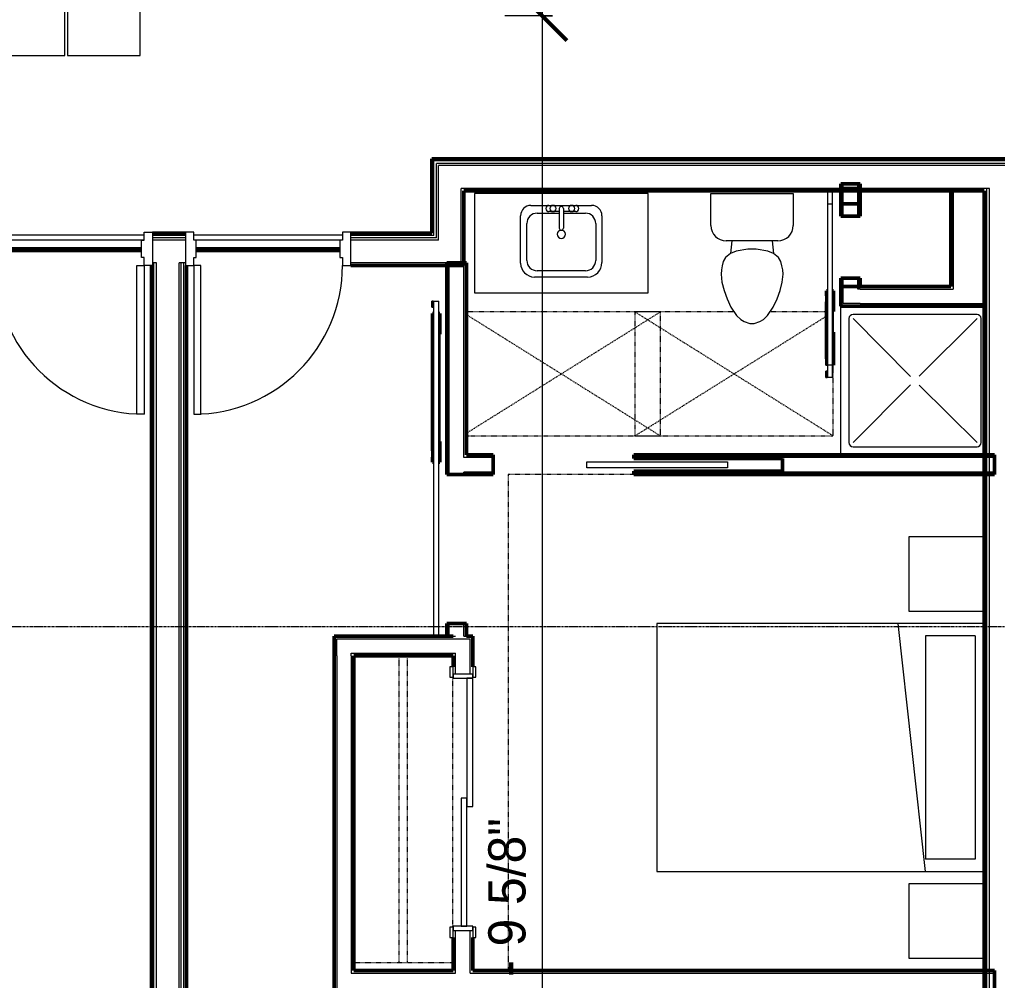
# Model space of a CAD drawing. Header units: inches. Extents: x -4217 to -1814, y 9706 to 12425.
# Drawn here: x -2750.9 to -2514.2, y 11449.6 to 11682.1 of the extents above; entities that cross this region are included whole.
import ezdxf

# ---------------------------------------------------------------- set-up
doc = ezdxf.new("R2010")
doc.units = ezdxf.units.IN
doc.header["$MEASUREMENT"] = 0
doc.linetypes.add('Dash', pattern=[0.25, 0.125, -0.125])
doc.linetypes.add('Grid Line 1_2_', pattern=[0.875, 0.5, -0.125, 0.125, -0.125])
for name, color, linetype, lineweight in [('A-ANNO-DIMS', 211, 'Continuous', 9), ('A-ANNO-DIMS-96', 211, 'Continuous', 9), ('A-AREA-1', 32, 'Continuous', 70), ('A-DOOR-1', 250, 'Continuous', 9), ('A-DOOR-2', 90, 'Continuous', 20), ('A-DOOR-4', 50, 'Continuous', 13), ('A-DOOR-5', 10, 'Continuous', 50), ('A-DOOR-6', 31, 'Continuous', 20), ('A-DOOR-7', 31, 'Continuous', 9), ('A-DOOR-FRAM', 31, 'Continuous', 20), ('A-DOOR-FRAM-1', 90, 'Continuous', 20), ('A-FLOR', 192, 'Continuous', 13), ('A-FLOR-1', 50, 'Continuous', 13), ('A-GENM-HDLN-1', 250, 'Dash', 9), ('A-WALL', 113, 'Continuous', 13), ('A-WALL-3', 10, 'Continuous', 50), ('A-WALL-4', 50, 'Continuous', 13), ('I-FURN-1', 250, 'Continuous', 9), ('I-FURN-HDLN-1', 250, 'Dash', 9), ('I-WALL-3', 2, 'Continuous', 50), ('P-SANR-FIXT-2', 250, 'Continuous', 9), ('Q-CASE-3', 250, 'Continuous', 9), ('Q-CASE-HDLN-1', 250, 'Dash', 9), ('S-GRID-1', 1, 'Grid Line 1_2_', 9)]:
    doc.layers.add(name, color=color, linetype=linetype, lineweight=lineweight)
doc.styles.add('Century Gothic', font='ufonts.com_century-gothic.ttf', dxfattribs={"height": 9})
doc.dimstyles.new('OD__1_8__Tol__', dxfattribs={"dimscale": 12, "dimtxt": 9.397514, "dimasz": 1, "dimexe": 0.75, "dimexo": 0.5, "dimgap": 0.125, "dimtad": 1, "dimdec": 3, "dimrnd": 0.125, "dimzin": 3, "dimdsep": 46, "dimlunit": 4, "dimtxsty": 'Century Gothic', "dimblk1": 'OBLIQUE', "dimblk2": 'OBLIQUE', "dimsah": 1, "dimcen": 0.09, "dimdle": 0.75, "dimazin": 0, "dimtfac": 1, "dimtdec": 4, "dimtix": 1, "dimtmove": 0, "dimatfit": 3, "dimfxl": 1, "dimtvp": 1, "dimtfill": 1, "dimfrac": 2, "dimtolj": 1, "dimtzin": 0, "dimarcsym": 2})

# ---------------------------------------------------------------- blocks, each defined once
blk = doc.blocks.new('DIMBLOCK24-FLOOR PLAN - 3RD FLOOR')
at = {"layer": 'A-ANNO-DIMS-96'}
for p, q in [((-2624.39, 12133.59), (-2624.39, 11682.99)), ((-2621.9, 12124.59), (-2633.39, 12124.59)), ((-2624.39, 12124.59), (-2621.9, 12124.59)), ((-2621.9, 11682.99), (-2633.39, 11682.99)), ((-2624.39, 11682.99), (-2621.9, 11682.99))]:
    blk.add_line(p, q, dxfattribs=at)
at = {"layer": 'A-ANNO-DIMS-96', "lineweight": 50}
for p, q in [((-2624.39, 12124.59), (-2630.39, 12130.59)), ((-2624.39, 12124.59), (-2618.39, 12118.59)), ((-2624.39, 11682.99), (-2630.39, 11688.99)), ((-2624.39, 11682.99), (-2618.39, 11676.99))]:
    blk.add_line(p, q, dxfattribs=at)
at = {"layer": 'A-ANNO-DIMS-96', "color": 0, "insert": (-2637.42, 11873.06), "char_height": 9, "width": 73.7481, "attachment_point": 1, "rotation": 90, "line_spacing_factor": 0.984502, "style": 'Century Gothic', "bg_fill": 3, "box_fill_scale": 1.25, "bg_fill_color": 256, "bg_fill_true_color": 13158600, "bg_fill_transparency": 0}
blk.add_mtext('36\' - 9 5/8"', dxfattribs=at)
blk = doc.blocks.new('_Oblique')
at = {"color": 0, "linetype": 'ByBlock', "lineweight": -2}
blk.add_line((-0.5, -0.5), (0.5, 0.5), dxfattribs=at)
blk = doc.blocks.new('DIMBLOCK25-FLOOR PLAN - 3RD FLOOR')
at = {"layer": 'A-ANNO-DIMS-96', "lineweight": 50}
for p, q in [((-2624.39, 11682.99), (-2630.39, 11688.99)), ((-2624.39, 11682.99), (-2618.39, 11676.99)), ((-2624.39, 11241.39), (-2630.39, 11247.39)), ((-2624.39, 11241.39), (-2618.39, 11235.39))]:
    blk.add_line(p, q, dxfattribs=at)
at = {"layer": 'A-ANNO-DIMS-96'}
for p, q in [((-2621.9, 11682.99), (-2633.39, 11682.99)), ((-2624.39, 11682.99), (-2624.39, 11232.39)), ((-2624.39, 11682.99), (-2621.9, 11682.99)), ((-2621.9, 11241.39), (-2633.39, 11241.39)), ((-2624.39, 11241.39), (-2621.9, 11241.39))]:
    blk.add_line(p, q, dxfattribs=at)
at = {"layer": 'A-ANNO-DIMS-96', "color": 0, "insert": (-2637.42, 11431.46), "char_height": 9, "width": 73.7481, "attachment_point": 1, "rotation": 90, "line_spacing_factor": 0.984502, "style": 'Century Gothic', "bg_fill": 3, "box_fill_scale": 1.25, "bg_fill_color": 256, "bg_fill_true_color": 13158600, "bg_fill_transparency": 0}
blk.add_mtext('36\' - 9 5/8"', dxfattribs=at)

msp = doc.modelspace()

# ---------------------------------------------------------------- linework, layer by layer
at = {"layer": 'A-AREA-1'}
for p, q in [((-2756.09874, 11626.4894), (-2721.34874, 11626.4894)), ((-2708.09874, 11626.4894), (-2673.34874, 11626.4894))]:
    msp.add_line(p, q, dxfattribs=at)
at = {"layer": 'A-DOOR-1'}
for p, q in [((-2645.9506, 11525.47206), (-2646.7006, 11525.47206)), ((-2646.7006, 11525.47206), (-2646.7006, 11522.97206)), ((-2645.9506, 11522.97206), (-2645.9506, 11525.47206)), ((-2641.2006, 11525.47206), (-2641.2006, 11522.97206)), ((-2646.7006, 11522.97206), (-2645.9506, 11522.97206)), ((-2645.9506, 11462.47206), (-2646.7006, 11462.47206)), ((-2646.7006, 11462.47206), (-2646.7006, 11459.97206)), ((-2645.9506, 11459.97206), (-2645.9506, 11462.47206)), ((-2641.2006, 11462.47206), (-2641.2006, 11459.97206)), ((-2646.7006, 11459.97206), (-2645.9506, 11459.97206))]:
    msp.add_line(p, q, dxfattribs=at)
at = {"layer": 'A-DOOR-2'}
for p, q in [((-2613.53393, 11573.6081), (-2613.53393, 11575.1081)), ((-2613.53393, 11575.1081), (-2579.53393, 11575.1081)), ((-2579.53393, 11575.1081), (-2579.53393, 11573.6081)), ((-2579.53393, 11573.6081), (-2613.53393, 11573.6081)), ((-2641.2006, 11522.72206), (-2642.5756, 11522.72206)), ((-2642.5756, 11522.72206), (-2642.5756, 11491.72206)), ((-2641.2006, 11491.72206), (-2641.2006, 11522.72206)), ((-2642.5756, 11493.72206), (-2643.9506, 11493.72206)), ((-2643.9506, 11493.72206), (-2643.9506, 11462.72206)), ((-2642.5756, 11462.72206), (-2642.5756, 11493.72206)), ((-2642.5756, 11491.72206), (-2641.2006, 11491.72206)), ((-2643.9506, 11462.72206), (-2642.5756, 11462.72206))]:
    msp.add_line(p, q, dxfattribs=at)
at = {"layer": 'A-DOOR-4'}
for p, q in [((-2555.32166, 11640.4831), (-2555.32166, 11595.4831)), ((-2555.32166, 11640.4831), (-2554.69666, 11640.4831)), ((-2554.69666, 11640.4831), (-2554.07166, 11640.4831)), ((-2554.07166, 11595.4831), (-2554.07166, 11640.4831)), ((-2555.32166, 11637.4831), (-2555.32166, 11598.4831)), ((-2555.32166, 11637.4831), (-2554.69666, 11637.4831)), ((-2554.69666, 11637.4831), (-2554.07166, 11637.4831)), ((-2554.07166, 11598.4831), (-2554.07166, 11637.4831)), ((-2555.74874, 11613.74912), (-2555.74874, 11615.24912)), ((-2555.74874, 11615.24912), (-2555.42314, 11615.24912)), ((-2555.74874, 11613.74912), (-2555.74874, 11615.24912)), ((-2555.74874, 11615.24912), (-2555.42314, 11615.24912)), ((-2555.42314, 11613.74912), (-2555.42314, 11615.24912)), ((-2555.42314, 11613.74912), (-2555.42314, 11615.24912)), ((-2651.09874, 11612.4831), (-2651.09874, 11613.9831)), ((-2650.77314, 11613.9831), (-2651.09874, 11613.9831)), ((-2651.09874, 11612.4831), (-2650.77314, 11612.4831)), ((-2650.77314, 11612.4831), (-2650.77314, 11613.9831)), ((-2650.67166, 11613.9831), (-2650.67166, 11532.9831)), ((-2650.67166, 11613.9831), (-2650.04666, 11613.9831)), ((-2650.04666, 11613.9831), (-2649.42166, 11613.9831)), ((-2649.42166, 11532.9831), (-2649.42166, 11613.9831)), ((-2555.42314, 11613.74912), (-2555.74874, 11613.74912)), ((-2555.42314, 11613.74912), (-2555.74874, 11613.74912)), ((-2553.82166, 11606.4831), (-2553.82166, 11611.4831)), ((-2553.82166, 11606.4831), (-2553.82166, 11611.4831)), ((-2649.17166, 11605.9831), (-2649.17166, 11579.9831)), ((-2555.74874, 11598.4831), (-2555.74874, 11599.9831)), ((-2555.42314, 11599.9831), (-2555.74874, 11599.9831)), ((-2555.74874, 11598.4831), (-2555.42314, 11598.4831)), ((-2555.42314, 11598.4831), (-2555.42314, 11599.9831)), ((-2554.69666, 11598.4831), (-2555.32166, 11598.4831)), ((-2554.07166, 11598.4831), (-2554.69666, 11598.4831)), ((-2555.74874, 11595.4831), (-2555.74874, 11596.9831)), ((-2555.42314, 11596.9831), (-2555.74874, 11596.9831)), ((-2555.42314, 11595.4831), (-2555.42314, 11596.9831)), ((-2555.74874, 11595.4831), (-2555.42314, 11595.4831)), ((-2554.69666, 11595.4831), (-2555.32166, 11595.4831)), ((-2554.07166, 11595.4831), (-2554.69666, 11595.4831)), ((-2651.09874, 11576.21707), (-2651.09874, 11577.71707)), ((-2651.09874, 11577.71707), (-2650.77314, 11577.71707)), ((-2650.77314, 11576.21707), (-2650.77314, 11577.71707)), ((-2650.77314, 11576.21707), (-2651.09874, 11576.21707)), ((-2650.04666, 11532.9831), (-2650.67166, 11532.9831)), ((-2649.42166, 11532.9831), (-2650.04666, 11532.9831))]:
    msp.add_line(p, q, dxfattribs=at)
at = {"layer": 'A-DOOR-5'}
for p, q in [((-2555.57166, 11615.24912), (-2555.57166, 11616.4831)), ((-2555.57166, 11616.4831), (-2555.32166, 11616.4831)), ((-2555.57166, 11615.24912), (-2555.57166, 11616.4831)), ((-2555.57166, 11616.4831), (-2555.32166, 11616.4831)), ((-2554.07166, 11616.4831), (-2553.82166, 11616.4831)), ((-2554.07166, 11616.4831), (-2553.82166, 11616.4831)), ((-2553.82166, 11616.4831), (-2553.82166, 11611.4831)), ((-2553.82166, 11616.4831), (-2553.82166, 11611.4831)), ((-2555.57166, 11601.4831), (-2555.57166, 11613.74912)), ((-2555.57166, 11599.9831), (-2555.57166, 11613.74912)), ((-2650.67166, 11610.9831), (-2650.92166, 11610.9831)), ((-2650.92166, 11610.9831), (-2650.92166, 11577.71707)), ((-2649.17166, 11610.9831), (-2649.42245, 11610.9831)), ((-2649.17166, 11605.9831), (-2649.17166, 11610.9831)), ((-2553.82166, 11611.4831), (-2554.07876, 11611.4831)), ((-2553.82166, 11611.4831), (-2554.07876, 11611.4831)), ((-2649.42377, 11605.9831), (-2649.17166, 11605.9831)), ((-2554.07603, 11606.4831), (-2553.82166, 11606.4831)), ((-2553.82166, 11606.4831), (-2553.82166, 11601.4831)), ((-2554.07439, 11603.4831), (-2553.82166, 11603.4831)), ((-2553.82166, 11603.4831), (-2553.82166, 11598.4831)), ((-2555.32166, 11601.4831), (-2555.57166, 11601.4831)), ((-2553.82166, 11601.4831), (-2554.0733, 11601.4831)), ((-2555.32166, 11598.4831), (-2555.42314, 11598.4831)), ((-2553.82166, 11598.4831), (-2554.07166, 11598.4831)), ((-2649.17166, 11579.9831), (-2649.42166, 11579.9831)), ((-2649.17166, 11574.9831), (-2649.17166, 11579.9831)), ((-2650.92166, 11576.21707), (-2650.92166, 11574.9831)), ((-2650.92166, 11574.9831), (-2650.67166, 11574.9831)), ((-2649.42166, 11574.9831), (-2649.17166, 11574.9831))]:
    msp.add_line(p, q, dxfattribs=at)
at = {"layer": 'A-DOOR-6'}
for p, q in [((-2722.47374, 11622.6144), (-2720.72374, 11622.6144)), ((-2722.47374, 11586.6144), (-2722.47374, 11622.6144)), ((-2720.72374, 11622.6144), (-2720.72374, 11586.6144)), ((-2706.97374, 11622.6144), (-2708.72374, 11622.6144)), ((-2708.72374, 11622.6144), (-2708.72374, 11586.6144)), ((-2706.97374, 11586.6144), (-2706.97374, 11622.6144)), ((-2720.72374, 11586.6144), (-2722.47374, 11586.6144)), ((-2708.72374, 11586.6144), (-2706.97374, 11586.6144))]:
    msp.add_line(p, q, dxfattribs=at)
at = {"layer": 'A-DOOR-7'}
for centre, start, end in [((-2720.72374, 11622.6144), 180, 270), ((-2708.72374, 11622.6144), 270, 0)]:
    msp.add_arc(centre, 36, start, end, dxfattribs=at)
at = {"layer": 'A-DOOR-FRAM'}
for p, q in [((-2720.72374, 11630.6144), (-2718.72374, 11630.6144)), ((-2720.72374, 11628.6769), (-2720.72374, 11630.6144)), ((-2718.72374, 11630.6144), (-2718.72374, 11622.6144)), ((-2708.72374, 11630.6144), (-2710.72374, 11630.6144)), ((-2710.72374, 11630.6144), (-2710.72374, 11622.6144)), ((-2708.72374, 11628.6769), (-2708.72374, 11630.6144)), ((-2670.72374, 11630.6144), (-2672.72374, 11630.6144)), ((-2672.72374, 11630.6144), (-2672.72374, 11628.6769)), ((-2670.72374, 11622.6144), (-2670.72374, 11630.6144)), ((-2721.34874, 11628.6769), (-2720.72374, 11628.6769)), ((-2721.34874, 11624.5519), (-2721.34874, 11628.6769)), ((-2708.09874, 11628.6769), (-2708.72374, 11628.6769)), ((-2708.09874, 11624.5519), (-2708.09874, 11628.6769)), ((-2672.72374, 11628.6769), (-2673.34874, 11628.6769)), ((-2673.34874, 11628.6769), (-2673.34874, 11624.5519)), ((-2720.72374, 11624.5519), (-2721.34874, 11624.5519)), ((-2720.72374, 11622.6144), (-2720.72374, 11624.5519)), ((-2708.72374, 11622.6144), (-2708.72374, 11624.5519)), ((-2708.72374, 11624.5519), (-2708.09874, 11624.5519)), ((-2673.34874, 11624.5519), (-2672.72374, 11624.5519)), ((-2672.72374, 11624.5519), (-2672.72374, 11622.6144)), ((-2718.72374, 11622.6144), (-2720.72374, 11622.6144)), ((-2710.72374, 11622.6144), (-2708.72374, 11622.6144)), ((-2672.72374, 11622.6144), (-2670.72374, 11622.6144))]:
    msp.add_line(p, q, dxfattribs=at)
at = {"layer": 'A-DOOR-FRAM-1'}
for p, q in [((-2641.2006, 11523.72206), (-2645.9506, 11523.72206)), ((-2645.9506, 11523.72206), (-2645.9506, 11522.72206)), ((-2645.9506, 11522.72206), (-2641.2006, 11522.72206)), ((-2641.2006, 11522.72206), (-2641.2006, 11523.72206)), ((-2641.2006, 11462.72206), (-2645.9506, 11462.72206)), ((-2645.9506, 11462.72206), (-2645.9506, 11461.72206)), ((-2645.9506, 11461.72206), (-2641.2006, 11461.72206)), ((-2641.2006, 11461.72206), (-2641.2006, 11462.72206))]:
    msp.add_line(p, q, dxfattribs=at)
at = {"layer": 'A-FLOR'}
for p, q in [((-2739.92374, 11673.3894), (-2739.92374, 11717.3644)), ((-2739.29874, 11717.3644), (-2739.29874, 11673.3894)), ((-2721.68021, 11673.3894), (-2721.68021, 11717.3644)), ((-2778.57374, 11673.3894), (-2739.92374, 11673.3894)), ((-2739.29874, 11673.3894), (-2721.68021, 11673.3894))]:
    msp.add_line(p, q, dxfattribs=at)
at = {"layer": 'A-FLOR-1'}
for p, q in [((-2756.72374, 11629.9894), (-2720.72374, 11629.9894)), ((-2708.72374, 11629.9894), (-2672.72374, 11629.9894)), ((-2720.72374, 11628.7394), (-2756.72374, 11628.7394)), ((-2672.72374, 11628.7394), (-2708.72374, 11628.7394))]:
    msp.add_line(p, q, dxfattribs=at)
at = {"layer": 'A-GENM-HDLN-1'}
for p, q in [((-2601.92374, 11611.3581), (-2553.92374, 11581.3581)), ((-2577.89438, 11611.3581), (-2601.92374, 11611.3581)), ((-2601.92374, 11611.3581), (-2601.92374, 11581.3581)), ((-2601.92374, 11581.3581), (-2555.57166, 11610.32814)), ((-2595.74874, 11581.3581), (-2595.74874, 11611.3581)), ((-2555.57166, 11611.3581), (-2569.24895, 11611.3581)), ((-2553.92374, 11581.3581), (-2553.92374, 11598.4831)), ((-2601.92374, 11581.3581), (-2553.92374, 11581.3581))]:
    msp.add_line(p, q, dxfattribs=at)
at = {"layer": 'A-WALL'}
for p, q in [((-2505.8267, 11647.8644), (-2650.59874, 11647.8644)), ((-2650.59874, 11629.8644), (-2650.59874, 11647.8644)), ((-2506.08558, 11647.2394), (-2649.97374, 11647.2394)), ((-2649.97374, 11629.2394), (-2649.97374, 11647.2394)), ((-2506.29269, 11646.7394), (-2649.47374, 11646.7394)), ((-2649.47374, 11628.7394), (-2649.47374, 11646.7394)), ((-2516.12374, 11641.2394), (-2643.97374, 11641.2394)), ((-2643.97374, 11623.2394), (-2643.97374, 11641.2394)), ((-2516.74874, 11446.5456), (-2516.74874, 11641.2394)), ((-2516.12374, 11446.5456), (-2516.12374, 11641.2394)), ((-2710.72374, 11629.8644), (-2718.72374, 11629.8644)), ((-2710.72374, 11629.2394), (-2718.72374, 11629.2394)), ((-2650.59874, 11629.8644), (-2670.72374, 11629.8644)), ((-2649.97374, 11629.2394), (-2670.72374, 11629.2394)), ((-2710.72374, 11628.7394), (-2718.72374, 11628.7394)), ((-2649.47374, 11628.7394), (-2670.72374, 11628.7394)), ((-2717.72374, 11623.2394), (-2718.72374, 11623.2394)), ((-2718.34874, 11255.6394), (-2718.34874, 11623.2394)), ((-2717.72374, 11255.6394), (-2717.72374, 11623.2394)), ((-2712.22374, 11255.6394), (-2712.22374, 11623.2394)), ((-2710.72374, 11623.2394), (-2712.22374, 11623.2394)), ((-2711.72374, 11255.6394), (-2711.72374, 11623.2394)), ((-2711.09874, 11255.6394), (-2711.09874, 11623.2394)), ((-2643.97374, 11623.2394), (-2670.72374, 11623.2394))]:
    msp.add_line(p, q, dxfattribs=at)
at = {"layer": 'A-WALL-3'}
for p, q in [((-2552.12374, 11642.36899), (-2552.12374, 11634.4831)), ((-2547.37374, 11642.36899), (-2552.12374, 11642.36899)), ((-2552.12374, 11641.24399), (-2552.12374, 11637.4831)), ((-2547.37374, 11641.24399), (-2552.12374, 11641.24399)), ((-2547.37374, 11634.4831), (-2547.37374, 11642.36899)), ((-2547.37374, 11637.4831), (-2547.37374, 11641.24399)), ((-2517.37374, 11640.61899), (-2525.49874, 11640.61899)), ((-2525.49874, 11640.61899), (-2525.49874, 11617.4831)), ((-2517.37374, 11617.4831), (-2517.37374, 11640.61899)), ((-2552.12374, 11637.4831), (-2547.37374, 11637.4831)), ((-2552.12374, 11634.4831), (-2547.37374, 11634.4831)), ((-2647.47374, 11623.25624), (-2647.47374, 11571.9831)), ((-2642.72374, 11623.25624), (-2647.47374, 11623.25624)), ((-2642.72374, 11576.7331), (-2642.72374, 11623.25624)), ((-2552.12374, 11619.4831), (-2552.12374, 11617.4831)), ((-2547.37374, 11619.4831), (-2552.12374, 11619.4831)), ((-2552.12374, 11619.4831), (-2552.12374, 11612.7331)), ((-2547.37374, 11619.4831), (-2552.12374, 11619.4831)), ((-2552.12374, 11617.4831), (-2547.37374, 11617.4831)), ((-2547.37374, 11617.4831), (-2547.37374, 11619.4831)), ((-2547.37374, 11617.4831), (-2547.37374, 11619.4831)), ((-2525.49874, 11617.4831), (-2547.37374, 11617.4831)), ((-2517.37374, 11613.3581), (-2517.37374, 11617.4831)), ((-2552.12374, 11612.7331), (-2551.49874, 11612.7331)), ((-2551.49874, 11612.7331), (-2547.37374, 11612.7331)), ((-2547.37374, 11612.7331), (-2517.37374, 11612.7331)), ((-2517.37374, 11612.7331), (-2517.37374, 11613.3581)), ((-2514.87374, 11576.7331), (-2602.2006, 11576.7331)), ((-2602.2006, 11576.7331), (-2602.2006, 11575.8581)), ((-2602.2006, 11575.8581), (-2566.2006, 11575.8581)), ((-2566.2006, 11575.8581), (-2566.2006, 11572.8581)), ((-2514.87374, 11571.9831), (-2514.87374, 11576.7331)), ((-2566.2006, 11572.8581), (-2602.2006, 11572.8581)), ((-2602.2006, 11572.8581), (-2602.2006, 11571.9831)), ((-2647.47374, 11571.9831), (-2642.72374, 11571.9831)), ((-2602.2006, 11571.9831), (-2514.87374, 11571.9831)), ((-2647.47374, 11535.9831), (-2647.47374, 11532.88124)), ((-2642.72374, 11535.9831), (-2647.47374, 11535.9831)), ((-2642.72374, 11532.88124), (-2642.72374, 11535.9831)), ((-2645.9506, 11532.88124), (-2674.72374, 11532.88124)), ((-2674.72374, 11532.88124), (-2674.72374, 11532.25624)), ((-2674.72374, 11532.25624), (-2674.72374, 11528.13124)), ((-2647.47374, 11532.88124), (-2645.9506, 11532.88124)), ((-2641.8256, 11532.88124), (-2642.72374, 11532.88124)), ((-2641.2006, 11532.88124), (-2641.8256, 11532.88124)), ((-2641.2006, 11525.47206), (-2641.2006, 11532.88124)), ((-2674.72374, 11528.13124), (-2674.72374, 11425.22206)), ((-2669.97374, 11451.9831), (-2669.97374, 11528.13124)), ((-2669.97374, 11528.13124), (-2645.9506, 11528.13124)), ((-2645.9506, 11528.13124), (-2645.9506, 11525.47206)), ((-2645.9506, 11459.97206), (-2645.9506, 11451.9831)), ((-2641.2006, 11451.9831), (-2641.2006, 11459.97206)), ((-2645.9506, 11451.9831), (-2669.97374, 11451.9831)), ((-2514.87374, 11447.2331), (-2514.87374, 11451.9831))]:
    msp.add_line(p, q, dxfattribs=at)
at = {"layer": 'A-WALL-4'}
for p, q in [((-2551.49874, 11634.4831), (-2551.49874, 11642.36899)), ((-2551.49874, 11637.4831), (-2551.49874, 11641.24399)), ((-2547.99874, 11634.4831), (-2547.99874, 11642.36899)), ((-2547.99874, 11637.4831), (-2547.99874, 11641.24399)), ((-2524.87374, 11640.61899), (-2524.87374, 11617.4831)), ((-2517.62374, 11640.61899), (-2517.62374, 11617.4831)), ((-2646.84874, 11571.9831), (-2646.84874, 11623.25624)), ((-2643.34874, 11576.1081), (-2643.34874, 11623.25624)), ((-2551.49874, 11617.4831), (-2551.49874, 11619.4831)), ((-2551.49874, 11613.3581), (-2551.49874, 11619.4831)), ((-2547.99874, 11617.4831), (-2547.99874, 11619.4831)), ((-2547.99874, 11616.8581), (-2547.99874, 11619.4831)), ((-2524.87374, 11617.4831), (-2524.87374, 11616.8581)), ((-2517.62374, 11617.4831), (-2517.62374, 11616.8581)), ((-2547.37374, 11616.8581), (-2547.99874, 11616.8581)), ((-2547.37374, 11616.8581), (-2524.87374, 11616.8581)), ((-2517.62374, 11616.8581), (-2517.62374, 11613.3581)), ((-2547.99874, 11613.3581), (-2551.49874, 11613.3581)), ((-2547.37374, 11613.3581), (-2547.99874, 11613.3581)), ((-2547.37374, 11613.3581), (-2517.62374, 11613.3581)), ((-2517.62374, 11613.3581), (-2517.37374, 11613.3581)), ((-2517.37374, 11613.3581), (-2517.62374, 11613.3581)), ((-2642.72374, 11576.1081), (-2643.34874, 11576.1081)), ((-2514.87374, 11576.1081), (-2602.2006, 11576.1081)), ((-2643.34874, 11571.9831), (-2643.34874, 11572.6081)), ((-2642.72374, 11572.6081), (-2643.34874, 11572.6081)), ((-2514.87374, 11572.6081), (-2602.2006, 11572.6081)), ((-2646.84874, 11532.88124), (-2646.84874, 11535.9831)), ((-2643.34874, 11532.88124), (-2643.34874, 11535.9831)), ((-2674.09874, 11528.75624), (-2674.09874, 11532.25624)), ((-2674.09874, 11532.25624), (-2645.9506, 11532.25624)), ((-2645.9506, 11532.88124), (-2645.3256, 11532.88124)), ((-2645.9506, 11532.25624), (-2645.3256, 11532.25624)), ((-2645.3256, 11532.25624), (-2641.8256, 11532.25624)), ((-2643.34874, 11532.88124), (-2642.72374, 11532.88124)), ((-2641.8256, 11523.72206), (-2641.8256, 11532.25624)), ((-2674.09874, 11528.13124), (-2674.09874, 11528.75624)), ((-2674.09874, 11528.13124), (-2674.09874, 11425.22206)), ((-2670.59874, 11528.13124), (-2670.59874, 11528.75624)), ((-2670.59874, 11528.75624), (-2645.9506, 11528.75624)), ((-2670.59874, 11528.13124), (-2670.59874, 11451.3581)), ((-2645.9506, 11528.75624), (-2645.3256, 11528.75624)), ((-2645.3256, 11523.72206), (-2645.3256, 11528.75624)), ((-2645.3256, 11451.9831), (-2645.3256, 11461.72206)), ((-2641.8256, 11451.9831), (-2641.8256, 11461.72206)), ((-2645.3256, 11451.3581), (-2645.3256, 11451.9831)), ((-2641.8256, 11451.3581), (-2641.8256, 11451.9831)), ((-2670.59874, 11451.3581), (-2669.97374, 11451.3581)), ((-2669.97374, 11451.3581), (-2645.3256, 11451.3581))]:
    msp.add_line(p, q, dxfattribs=at)
at = {"layer": 'I-FURN-1'}
for p, q in [((-2517.59848, 11556.91493), (-2535.59848, 11556.91493)), ((-2535.59848, 11556.91493), (-2535.59848, 11538.91493)), ((-2517.59848, 11538.91493), (-2517.59848, 11556.91493)), ((-2535.59848, 11538.91493), (-2517.59848, 11538.91493)), ((-2517.59848, 11535.9831), (-2596.59848, 11535.9831)), ((-2596.59848, 11535.9831), (-2596.59848, 11475.9831)), ((-2531.59848, 11475.9831), (-2538.1781, 11535.9831)), ((-2517.59848, 11475.9831), (-2517.59848, 11535.9831)), ((-2531.59848, 11532.9831), (-2531.59848, 11478.9831)), ((-2519.59848, 11532.9831), (-2531.59848, 11532.9831)), ((-2519.59848, 11532.9831), (-2519.59848, 11478.9831)), ((-2519.59848, 11478.9831), (-2531.59848, 11478.9831)), ((-2596.59848, 11475.9831), (-2517.59848, 11475.9831)), ((-2517.59848, 11472.9831), (-2535.59848, 11472.9831)), ((-2535.59848, 11472.9831), (-2535.59848, 11454.9831)), ((-2517.59848, 11454.9831), (-2517.59848, 11472.9831)), ((-2535.59848, 11454.9831), (-2517.59848, 11454.9831))]:
    msp.add_line(p, q, dxfattribs=at)
at = {"layer": 'I-WALL-3'}
for p, q in [((-2505.61959, 11648.3644), (-2651.09874, 11648.3644)), ((-2651.09874, 11648.3644), (-2651.09874, 11630.3644)), ((-2643.34874, 11640.6144), (-2517.37374, 11640.6144)), ((-2643.34874, 11622.6144), (-2643.34874, 11640.6144)), ((-2517.37374, 11640.6144), (-2517.37374, 11446.5456)), ((-2710.72374, 11630.3644), (-2718.72374, 11630.3644)), ((-2651.09874, 11630.3644), (-2670.72374, 11630.3644)), ((-2718.97374, 11622.6144), (-2718.97374, 11354.00891)), ((-2710.47374, 11354.00432), (-2710.47374, 11622.6144)), ((-2670.72374, 11622.6144), (-2643.34874, 11622.6144))]:
    msp.add_line(p, q, dxfattribs=at)
at = {"layer": 'P-SANR-FIXT-2'}
for p, q in [((-2583.54788, 11639.99399), (-2563.59544, 11639.99399)), ((-2583.54788, 11632.26776), (-2583.54788, 11639.99399)), ((-2563.59544, 11639.99399), (-2563.59544, 11632.26776)), ((-2609.90622, 11634.61899), (-2609.90622, 11623.29615)), ((-2609.90622, 11634.61899), (-2609.90622, 11623.29615)), ((-2611.40622, 11632.74399), (-2611.40622, 11623.79615)), ((-2567.32166, 11628.54154), (-2579.82166, 11628.54154)), ((-2578.43332, 11628.54154), (-2578.78104, 11625.51776)), ((-2568.71, 11628.54154), (-2568.36228, 11625.51776)), ((-2579.9728, 11624.51776), (-2580.53956, 11623.51776)), ((-2578.78104, 11625.51776), (-2579.9728, 11624.51776)), ((-2577.4073, 11626.01776), (-2578.78104, 11625.51776)), ((-2574.57166, 11626.51776), (-2577.4073, 11626.01776)), ((-2572.57166, 11626.51776), (-2574.57166, 11626.51776)), ((-2569.73602, 11626.01776), (-2572.57166, 11626.51776)), ((-2568.36228, 11625.51776), (-2569.73602, 11626.01776)), ((-2567.17053, 11624.51776), (-2568.36228, 11625.51776)), ((-2566.60376, 11623.51776), (-2567.17053, 11624.51776)), ((-2580.80751, 11622.51776), (-2580.98451, 11621.51396)), ((-2580.53956, 11623.51776), (-2580.80751, 11622.51776)), ((-2566.33582, 11622.51776), (-2566.60376, 11623.51776)), ((-2566.15882, 11621.51396), (-2566.33582, 11622.51776)), ((-2580.98451, 11621.51396), (-2581.07166, 11620.51776)), ((-2581.07166, 11620.51776), (-2580.89735, 11618.52537)), ((-2566.24597, 11618.52537), (-2566.07166, 11620.51776)), ((-2566.07166, 11620.51776), (-2566.15882, 11621.51396)), ((-2580.89735, 11618.52537), (-2580.35941, 11616.51776)), ((-2566.78391, 11616.51776), (-2566.24597, 11618.52537)), ((-2580.35941, 11616.51776), (-2579.63147, 11614.51776)), ((-2567.51185, 11614.51776), (-2566.78391, 11616.51776)), ((-2579.63147, 11614.51776), (-2578.69886, 11612.51776)), ((-2578.69886, 11612.51776), (-2577.31143, 11610.51776)), ((-2569.8319, 11610.51776), (-2568.44447, 11612.51776)), ((-2568.44447, 11612.51776), (-2567.51185, 11614.51776)), ((-2552.12374, 11576.7331), (-2552.12374, 11612.7331)), ((-2577.31143, 11610.51776), (-2576.31143, 11609.51776)), ((-2570.8319, 11609.51776), (-2569.8319, 11610.51776)), ((-2519.12374, 11610.7331), (-2549.12374, 11610.7331)), ((-2576.31143, 11609.51776), (-2575.4454, 11609.01776)), ((-2575.4454, 11609.01776), (-2574.07166, 11608.51776)), ((-2574.07166, 11608.51776), (-2573.07166, 11608.51776)), ((-2573.07166, 11608.51776), (-2571.69792, 11609.01776)), ((-2571.69792, 11609.01776), (-2570.8319, 11609.51776)), ((-2550.12374, 11609.7331), (-2550.12374, 11579.7331)), ((-2535.25595, 11595.71701), (-2549.12374, 11609.7331)), ((-2533.11322, 11595.84163), (-2519.12374, 11609.7331)), ((-2518.12374, 11579.7331), (-2518.12374, 11609.7331)), ((-2535.23935, 11593.7304), (-2549.12374, 11579.7331)), ((-2533.15192, 11593.59048), (-2519.12374, 11579.7331)), ((-2549.12374, 11578.7331), (-2519.12374, 11578.7331))]:
    msp.add_line(p, q, dxfattribs=at)
for centre, radius, start, end in [((-2612.40622, 11634.61899), 2.5, 0, 90), ((-2612.40622, 11634.61899), 2.5, 0, 90), ((-2613.90622, 11632.74399), 2.5, 0, 90), ((-2579.82166, 11632.26776), 3.72622, 180, 270), ((-2567.32166, 11632.26776), 3.72622, 270, 0), ((-2613.90622, 11623.79615), 2.5, 270, 0), ((-2613.40622, 11623.29615), 3.5, 270, 0), ((-2613.40622, 11623.29615), 3.5, 270, 0), ((-2549.12374, 11609.7331), 1, 90, 180), ((-2519.12374, 11609.7331), 1, 0, 90), ((-2549.12374, 11579.7331), 1, 180, 270), ((-2519.12374, 11579.7331), 1, 270, 0)]:
    msp.add_arc(centre, radius, start, end, dxfattribs=at)
at = {"layer": 'Q-CASE-3'}
msp.add_line((-2598.74874, 11615.99399), (-2598.74874, 11639.99399), dxfattribs=at)
at = {"layer": 'Q-CASE-HDLN-1'}
for p, q in [((-2645.97374, 11528.13124), (-2669.97374, 11528.13124)), ((-2669.97374, 11528.13124), (-2669.97374, 11453.97206)), ((-2658.97374, 11453.97206), (-2658.97374, 11528.13124)), ((-2656.97374, 11453.97206), (-2656.97374, 11528.13124)), ((-2645.97374, 11525.47206), (-2645.97374, 11528.13124)), ((-2645.97374, 11462.47206), (-2645.97374, 11522.97206)), ((-2645.97374, 11453.97206), (-2645.97374, 11459.97206)), ((-2669.97374, 11453.97206), (-2645.97374, 11453.97206))]:
    msp.add_line(p, q, dxfattribs=at)

# ---------------------------------------------------------------- dimensions: what is measured, and where the dimension line sits
at = {"layer": 'A-ANNO-DIMS'}
dim = msp.add_linear_dim(base=(-2624.38578, 11682.9894), p1=(-2615.9005, 12124.5894), p2=(-2615.9005, 11682.9894), angle=90, dimstyle='OD__1_8__Tol__', override={"dimpost": '<>', "dimfxl": 441.6}, dxfattribs=at)
dim.commit()
dim.dimension.update_dxf_attribs({"geometry": 'DIMBLOCK24-FLOOR PLAN - 3RD FLOOR', "text_midpoint": (-2631.1108, 11903.7894)})

# ---------------------------------------------------------------- next in the draw order: dimensions: what is measured, and where the dimension line sits
dim = msp.add_linear_dim(base=(-2624.38578, 11241.3894), p1=(-2615.9005, 11682.9894), p2=(-2615.9005, 11241.3894), angle=90, dimstyle='OD__1_8__Tol__', override={"dimpost": '<>', "dimfxl": 441.6}, dxfattribs=at)
dim.commit()
dim.dimension.update_dxf_attribs({"geometry": 'DIMBLOCK25-FLOOR PLAN - 3RD FLOOR', "text_midpoint": (-2631.1108, 11462.1894)})

# ---------------------------------------------------------------- next in the draw order: linework, layer by layer
at = {"layer": 'A-DOOR-1'}
for p, q in [((-2640.4506, 11525.47206), (-2641.2006, 11525.47206)), ((-2640.4506, 11522.97206), (-2640.4506, 11525.47206)), ((-2641.2006, 11522.97206), (-2640.4506, 11522.97206)), ((-2640.4506, 11462.47206), (-2641.2006, 11462.47206)), ((-2640.4506, 11459.97206), (-2640.4506, 11462.47206)), ((-2641.2006, 11459.97206), (-2640.4506, 11459.97206))]:
    msp.add_line(p, q, dxfattribs=at)
at = {"layer": 'A-GENM-HDLN-1'}
for p, q in [((-2642.72374, 11581.99872), (-2595.74874, 11611.3581)), ((-2595.74874, 11611.3581), (-2642.72374, 11611.3581)), ((-2642.72374, 11610.71747), (-2595.74874, 11581.3581)), ((-2642.72374, 11581.3581), (-2595.74874, 11581.3581))]:
    msp.add_line(p, q, dxfattribs=at)
at = {"layer": 'A-WALL-3'}
for p, q in [((-2636.2006, 11576.7331), (-2642.72374, 11576.7331)), ((-2636.2006, 11571.9831), (-2636.2006, 11576.7331)), ((-2642.72374, 11571.9831), (-2636.2006, 11571.9831)), ((-2514.87374, 11451.9831), (-2641.2006, 11451.9831))]:
    msp.add_line(p, q, dxfattribs=at)
at = {"layer": 'A-WALL-4'}
for p, q in [((-2636.2006, 11576.1081), (-2642.72374, 11576.1081)), ((-2636.2006, 11572.6081), (-2642.72374, 11572.6081)), ((-2641.8256, 11451.3581), (-2514.87374, 11451.3581))]:
    msp.add_line(p, q, dxfattribs=at)
at = {"layer": 'I-FURN-HDLN-1'}
for p, q in [((-2632.59848, 11571.9831), (-2632.59848, 11451.9831)), ((-2602.2006, 11571.9831), (-2632.59848, 11571.9831))]:
    msp.add_line(p, q, dxfattribs=at)
at = {"layer": 'P-SANR-FIXT-2'}
for p, q in [((-2627.09126, 11637.11899), (-2612.40622, 11637.11899)), ((-2627.09126, 11637.11899), (-2612.40622, 11637.11899)), ((-2622.74874, 11637.11899), (-2616.24874, 11637.11899)), ((-2620.24874, 11636.35518), (-2620.24874, 11631.61683)), ((-2619.24874, 11636.35518), (-2619.24874, 11631.61683)), ((-2629.59126, 11623.11702), (-2629.59126, 11634.61899)), ((-2629.59126, 11623.11702), (-2629.59126, 11634.61899)), ((-2625.59126, 11635.24399), (-2620.24874, 11635.24399)), ((-2620.24874, 11635.61899), (-2622.74874, 11635.61899)), ((-2616.24874, 11635.61899), (-2619.24874, 11635.61899)), ((-2619.24874, 11635.24399), (-2613.90622, 11635.24399)), ((-2628.09126, 11623.79615), (-2628.09126, 11632.74399)), ((-2613.40622, 11619.79615), (-2626.27039, 11619.79615)), ((-2613.40622, 11619.79615), (-2626.27039, 11619.79615)), ((-2613.90622, 11621.29615), (-2625.59126, 11621.29615))]:
    msp.add_line(p, q, dxfattribs=at)
for centre, radius, start, end in [((-2627.09126, 11634.61899), 2.5, 90, 180), ((-2627.09126, 11634.61899), 2.5, 90, 180), ((-2622.74874, 11636.36899), 0.75, 90, 270), ((-2621.74874, 11636.36899), 0.75, 0, 180), ((-2621.74874, 11636.36899), 0.75, 180, 0), ((-2619.74874, 11636.35518), 0.5, 0, 180), ((-2617.24874, 11636.36899), 0.75, 0, 180), ((-2617.24874, 11636.36899), 0.75, 180, 0), ((-2616.24874, 11636.36899), 0.75, 270, 90), ((-2625.59126, 11632.74399), 2.5, 90, 180), ((-2619.74874, 11631.61683), 0.5, 180, 0), ((-2619.74874, 11630.15165), 1, 0, 180), ((-2619.74874, 11630.15165), 1, 180, 0), ((-2626.27039, 11623.11702), 3.32087, 180, 270), ((-2626.27039, 11623.11702), 3.32087, 180, 270), ((-2625.59126, 11623.79615), 2.5, 180, 270)]:
    msp.add_arc(centre, radius, start, end, dxfattribs=at)
at = {"layer": 'Q-CASE-3'}
for p, q in [((-2598.74874, 11639.99399), (-2640.74874, 11639.99399)), ((-2640.74874, 11639.99399), (-2640.74874, 11615.99399)), ((-2640.74874, 11615.99399), (-2598.74874, 11615.99399))]:
    msp.add_line(p, q, dxfattribs=at)
at = {"layer": 'S-GRID-1'}
msp.add_line((-1814.20638, 11535.1894), (-4168.71446, 11535.1894), dxfattribs=at)

doc.saveas('drawing.dxf')
